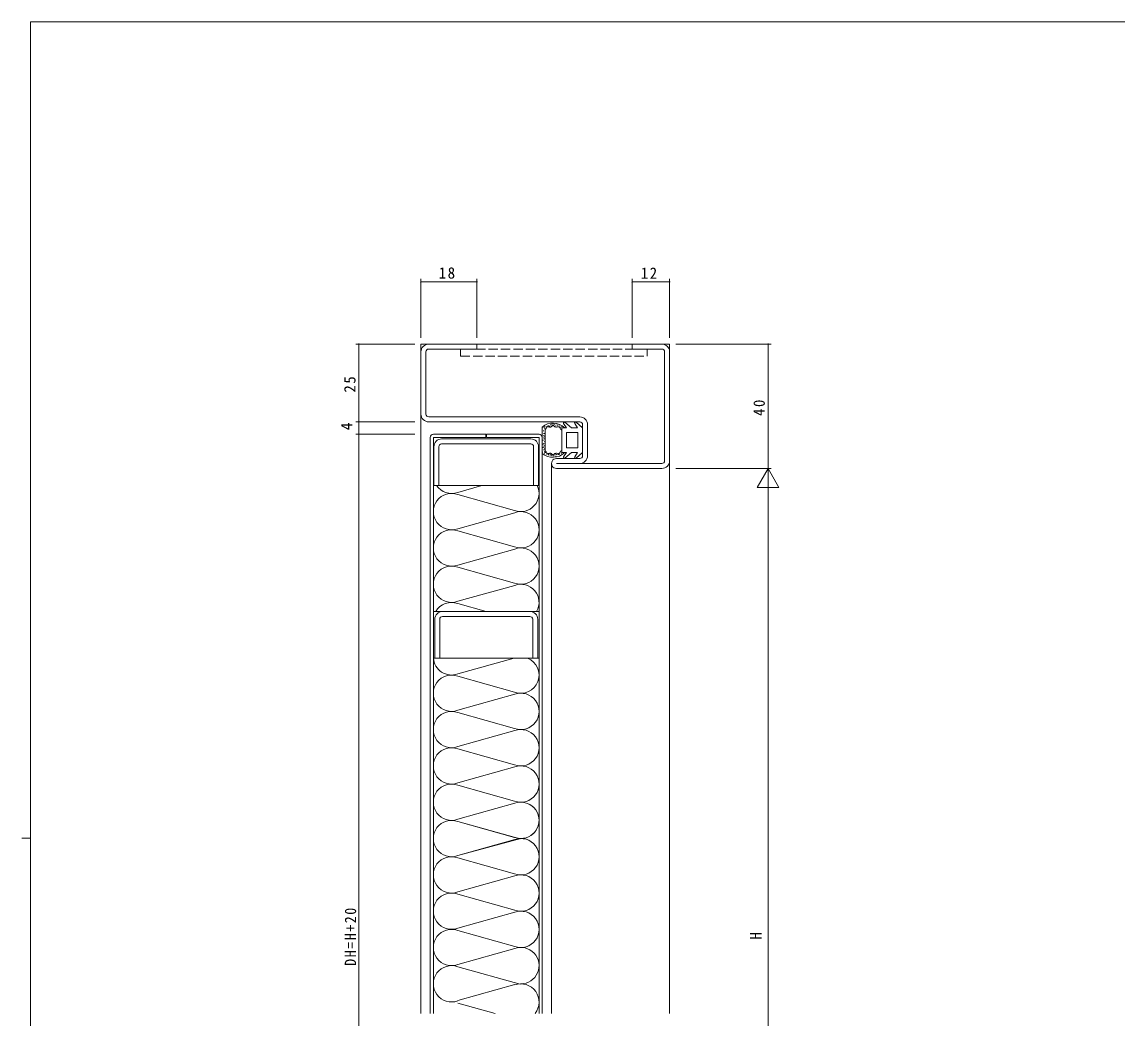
# Model space of a CAD drawing. Units: millimetres on the paper. Extents: x -420 to 373, y -297 to 267.
# Drawn here: x -420.5 to -68.2, y -56 to 264.4 of the extents above; entities that cross this region are included whole.
import ezdxf
from ezdxf.enums import TextEntityAlignment as Align

# ---------------------------------------------------------------- set-up
doc = ezdxf.new("R2010")
doc.units = ezdxf.units.MM
doc.linetypes.add('DASHED3', pattern=[4, 3, -1])
for name, color, linetype, lineweight in [('0-1_USER1', 7, 'Continuous', 9), ('0-3_YKK_11', 7, 'Continuous', 9), ('0-4_YKK_12', 2, 'Continuous', 9), ('0-5_YSS_K', 4, 'Continuous', 9), ('0-7_YKK_D', 6, 'Continuous', 9)]:
    doc.layers.add(name, color=color, linetype=linetype, lineweight=lineweight)
doc.styles.add('ＭＳ ゴシック', font='')
doc.styles.get('ＭＳ ゴシック').set_extended_font_data('MS Gothic')

msp = doc.modelspace()

# ---------------------------------------------------------------- linework, layer by layer
at = {"layer": '0-1_USER1'}
for p, q in [((-417.7, -260.6), (-417.7, 264.4)), ((352.3, 264.4), (-417.7, 264.4)), ((-420.5, 1.9), (-417.7, 1.9))]:
    msp.add_line(p, q, dxfattribs=at)
at = {"layer": '0-3_YKK_11'}
for p, q in [((-289.617, 160.784), (-274.117, 160.784)), ((-274.117, 159.184), (-289.617, 159.184)), ((-274.117, 160.784), (-274.117, 159.184)), ((-224.118, 159.184), (-224.118, 160.784)), ((-224.118, 160.784), (-214.618, 160.784)), ((-214.617, 159.184), (-224.118, 159.184)), ((-292.117, 138.284), (-292.117, 158.284)), ((-290.517, 158.284), (-290.517, 138.284)), ((-213.718, 123.284), (-213.717, 158.284)), ((-212.117, 158.284), (-212.117, 123.284)), ((-289.617, 137.384), (-241.017, 137.384)), ((-241.017, 135.784), (-289.617, 135.784)), ((-240.117, 124.884), (-240.117, 134.884)), ((-238.517, 134.884), (-238.517, 124.884)), ((-287.967, 115.284), (-287.967, 127.784)), ((-286.367, 127.784), (-286.367, 115.284)), ((-285.467, 130.284), (-256.767, 130.284)), ((-256.767, 128.684), (-285.467, 128.684)), ((-255.867, 115.284), (-255.867, 127.784)), ((-254.267, 127.784), (-254.267, 115.284)), ((-248.517, 123.984), (-241.017, 123.984)), ((-248.517, 122.384), (-214.617, 122.384)), ((-214.618, 120.784), (-248.517, 120.784)), ((-286.367, 115.284), (-287.967, 115.284)), ((-254.267, 115.284), (-255.867, 115.284)), ((-285.167, 74.792), (-257.067, 74.792)), ((-287.667, 59.792), (-287.667, 72.292)), ((-286.067, 72.292), (-286.067, 59.792)), ((-257.067, 73.192), (-285.167, 73.192)), ((-256.167, 59.792), (-256.167, 72.292)), ((-254.567, 72.292), (-254.567, 59.792)), ((-286.067, 59.792), (-287.667, 59.792)), ((-254.567, 59.792), (-256.167, 59.792))]:
    msp.add_line(p, q, dxfattribs=at)
for centre, radius, start, end in [((-289.617, 158.284), 2.5, 89.99997, 180.00002), ((-289.617, 158.284), 0.9, 89.99997, 180.00002), ((-214.618, 158.284), 2.5, 359.99998, 89.99997), ((-214.617, 158.284), 0.9, 359.99998, 89.99997), ((-289.617, 138.284), 2.5, 179.99966, 270), ((-289.617, 138.284), 0.9, 180.00002, 270), ((-241.017, 134.884), 2.5, 359.99998, 89.99997), ((-241.017, 134.884), 0.9, 359.99998, 89.99997), ((-285.467, 127.784), 2.5, 90, 179.99998), ((-285.467, 127.784), 0.9, 90, 179.99998), ((-256.767, 127.784), 2.5, 0, 89.99998), ((-256.767, 127.784), 0.9, 0, 89.99998), ((-248.517, 122.384), 1.6, 89.99945, 270), ((-241.017, 124.884), 0.9, 270.00098, 359.99998), ((-241.017, 124.884), 2.5, 270, 359.99998), ((-214.618, 123.284), 2.5, 270, 359.99998), ((-214.617, 123.284), 0.9, 270, 359.99998), ((-285.167, 72.292), 2.5, 89.99998, 179.99995), ((-257.067, 72.292), 2.5, 359.99989, 90), ((-285.167, 72.292), 0.9, 89.99997, 179.99995), ((-257.067, 72.292), 0.9, 359.99994, 89.99998)]:
    msp.add_arc(centre, radius, start, end, dxfattribs=at)
at = {"layer": '0-4_YKK_12'}
for p, q in [((-292.117, 160.784), (-212.117, 160.784)), ((-292.117, 160.78), (-292.117, -54.462)), ((-212.117, 160.784), (-212.117, -54.462)), ((-250.117, 122.384), (-250.117, -54.462))]:
    msp.add_line(p, q, dxfattribs=at)
at = {"layer": '0-5_YSS_K', "linetype": 'DASHED3'}
for p, q in [((-279.367, 159.184), (-279.367, 156.884)), ((-219.367, 159.184), (-279.367, 159.184)), ((-219.367, 156.884), (-219.367, 159.184)), ((-279.367, 156.884), (-219.367, 156.884))]:
    msp.add_line(p, q, dxfattribs=at)
at = {"layer": '0-5_YSS_K'}
for p, q in [((-253.117, 134.127), (-253.117, 125.641)), ((-252.821, 133.918), (-252.821, 134.118)), ((-252.32, 133.798), (-252.32, 133.998)), ((-252.213, 134.216), (-252.213, 134.416)), ((-251.736, 134.085), (-251.736, 134.285)), ((-251.571, 134.088), (-251.699, 133.87)), ((-251.499, 134.171), (-251.571, 134.088)), ((-251.459, 134.203), (-251.499, 134.171)), ((-251.416, 134.226), (-251.459, 134.203)), ((-251.37, 134.241), (-251.416, 134.226)), ((-251.32, 134.247), (-251.37, 134.241)), ((-251.211, 134.241), (-251.32, 134.247)), ((-251.093, 134.215), (-251.211, 134.241)), ((-251.199, 134.49), (-251.199, 134.69)), ((-250.969, 134.178), (-251.093, 134.215)), ((-250.71, 134.109), (-250.969, 134.178)), ((-250.817, 134.276), (-250.817, 134.476)), ((-250.581, 134.093), (-250.71, 134.109)), ((-250.456, 134.101), (-250.581, 134.093)), ((-250.483, 134.693), (-250.483, 134.893)), ((-250.337, 134.14), (-250.456, 134.101)), ((-250.224, 134.203), (-250.337, 134.14)), ((-250.012, 134.365), (-250.224, 134.203)), ((-250.066, 134.717), (-250.066, 134.917)), ((-249.812, 134.516), (-250.012, 134.365)), ((-249.923, 135.015), (-249.923, 135.215)), ((-249.714, 134.565), (-249.812, 134.516)), ((-249.666, 134.579), (-249.714, 134.565)), ((-249.617, 134.584), (-249.666, 134.579)), ((-249.569, 134.58), (-249.617, 134.584)), ((-249.52, 134.567), (-249.569, 134.58)), ((-249.422, 134.521), (-249.52, 134.567)), ((-249.322, 134.453), (-249.422, 134.521)), ((-249.386, 135.051), (-249.386, 135.251)), ((-249.22, 134.373), (-249.322, 134.453)), ((-249.243, 134.848), (-249.243, 135.048)), ((-249.007, 134.21), (-249.22, 134.373)), ((-248.895, 134.145), (-249.007, 134.21)), ((-248.779, 134.101), (-248.895, 134.145)), ((-248.657, 134.087), (-248.779, 134.101)), ((-248.742, 134.443), (-248.742, 134.643)), ((-248.532, 134.096), (-248.657, 134.087)), ((-248.634, 135.003), (-248.634, 135.203)), ((-248.28, 134.154), (-248.532, 134.096)), ((-248.037, 134.218), (-248.28, 134.154)), ((-248.221, 134.646), (-248.221, 134.846)), ((-247.924, 134.233), (-248.037, 134.218)), ((-247.87, 134.233), (-247.924, 134.233)), ((-247.819, 134.226), (-247.87, 134.233)), ((-247.77, 134.213), (-247.819, 134.226)), ((-247.723, 134.193), (-247.77, 134.213)), ((-247.636, 134.135), (-247.723, 134.193)), ((-247.658, 134.587), (-247.658, 134.787)), ((-247.557, 134.055), (-247.636, 134.135)), ((-247.484, 133.957), (-247.557, 134.055)), ((-247.351, 133.723), (-247.484, 133.957)), ((-247.482, 134.106), (-247.482, 134.306)), ((-247.153, 133.813), (-247.153, 134.013)), ((-246.778, 134.165), (-246.778, 134.365)), ((-245.337, 133.884), (-246.238, 135.232)), ((-243.717, 133.884), (-245.796, 135.628)), ((-241.737, 133.884), (-242.638, 135.232)), ((-240.117, 133.884), (-242.196, 135.628)), ((-289.117, 130.784), (-289.117, -54.462)), ((-271.217, 131.784), (-288.117, 131.784)), ((-288.117, 130.784), (-271.217, 130.784)), ((-288.117, 130.784), (-288.117, -54.462)), ((-271.217, 130.784), (-271.217, 131.784)), ((-271.017, 130.784), (-271.017, 131.784)), ((-271.017, 131.784), (-254.117, 131.784)), ((-254.117, 130.784), (-271.017, 130.784)), ((-254.117, 130.784), (-254.117, -54.462)), ((-253.117, 130.784), (-253.117, -54.462)), ((-253.084, 133.488), (-253.084, 133.688)), ((-252.727, 130.484), (-252.727, 130.684)), ((-252.709, 132.808), (-252.709, 133.008)), ((-252.638, 131.896), (-252.638, 132.096)), ((-252.584, 131.306), (-252.584, 131.506)), ((-252.441, 130.877), (-252.441, 131.077)), ((-252.423, 133.612), (-252.423, 133.812)), ((-252.387, 130.198), (-252.387, 130.398)), ((-252.244, 131.968), (-252.244, 132.168)), ((-252.006, 133.459), (-252.117, 133.403)), ((-252.117, 126.365), (-252.117, 133.403)), ((-251.958, 133.495), (-252.006, 133.459)), ((-251.974, 133.679), (-251.974, 133.879)), ((-251.913, 133.538), (-251.958, 133.495)), ((-251.833, 133.638), (-251.913, 133.538)), ((-251.699, 133.87), (-251.833, 133.638)), ((-247.228, 133.459), (-247.351, 133.723)), ((-241.617, 132.384), (-245.317, 132.384)), ((-245.317, 127.384), (-245.317, 132.384)), ((-241.737, 133.884), (-243.717, 133.884)), ((-241.617, 127.384), (-241.617, 132.384)), ((-240.117, 133.884), (-240.117, 125.884)), ((-252.816, 127.41), (-252.816, 127.61)), ((-252.798, 129.751), (-252.798, 129.951)), ((-252.763, 128.482), (-252.763, 128.682)), ((-252.62, 128.751), (-252.62, 128.951)), ((-252.62, 126.677), (-252.62, 126.877)), ((-252.548, 127.678), (-252.548, 127.878)), ((-252.53, 128.125), (-252.53, 128.325)), ((-252.387, 129.412), (-252.387, 129.612)), ((-252.334, 126.963), (-252.334, 127.163)), ((-246.817, 125.884), (-246.817, 129.884)), ((-241.617, 127.384), (-245.317, 127.384)), ((-252.964, 125.902), (-252.964, 126.102)), ((-252.416, 125.997), (-252.416, 126.197)), ((-252.332, 125.651), (-252.332, 125.851)), ((-252.117, 126.365), (-252.006, 126.309)), ((-252.034, 125.842), (-252.034, 126.042)), ((-252.006, 126.309), (-251.958, 126.273)), ((-251.958, 126.273), (-251.913, 126.23)), ((-251.913, 126.23), (-251.833, 126.13)), ((-251.833, 126.13), (-251.699, 125.899)), ((-251.699, 125.899), (-251.571, 125.68)), ((-251.593, 125.317), (-251.593, 125.517)), ((-251.571, 125.68), (-251.499, 125.597)), ((-251.499, 125.597), (-251.459, 125.565)), ((-251.459, 125.565), (-251.416, 125.542)), ((-251.416, 125.542), (-251.37, 125.527)), ((-251.37, 125.527), (-251.32, 125.521)), ((-251.32, 125.521), (-251.211, 125.527)), ((-251.211, 125.527), (-251.094, 125.553)), ((-251.127, 125.377), (-251.127, 125.577)), ((-251.116, 125.102), (-251.116, 125.302)), ((-251.094, 125.553), (-250.969, 125.59)), ((-250.969, 125.59), (-250.71, 125.66)), ((-250.889, 125.341), (-250.889, 125.541)), ((-250.71, 125.66), (-250.581, 125.675)), ((-250.581, 125.675), (-250.456, 125.667)), ((-250.519, 124.935), (-250.519, 125.135)), ((-250.456, 125.667), (-250.337, 125.628)), ((-250.388, 125.21), (-250.388, 125.41)), ((-250.337, 125.628), (-250.224, 125.565)), ((-250.224, 125.565), (-250.012, 125.403)), ((-250.125, 124.804), (-250.125, 125.004)), ((-250.012, 125.403), (-249.812, 125.252)), ((-249.935, 125.007), (-249.935, 125.207)), ((-249.812, 125.252), (-249.714, 125.203)), ((-249.714, 125.203), (-249.666, 125.189)), ((-249.666, 125.189), (-249.617, 125.184)), ((-249.617, 125.184), (-249.569, 125.188)), ((-249.569, 125.188), (-249.52, 125.201)), ((-249.52, 125.201), (-249.422, 125.247)), ((-249.422, 125.247), (-249.322, 125.315)), ((-249.362, 124.792), (-249.362, 124.992)), ((-249.338, 124.971), (-249.338, 125.171)), ((-249.322, 125.315), (-249.22, 125.395)), ((-249.22, 125.395), (-249.007, 125.558)), ((-249.007, 125.558), (-248.895, 125.624)), ((-248.895, 125.624), (-248.779, 125.667)), ((-248.813, 125.365), (-248.813, 125.565)), ((-248.779, 125.667), (-248.657, 125.681)), ((-248.73, 124.601), (-248.73, 124.801)), ((-248.657, 125.681), (-248.532, 125.672)), ((-248.646, 125.138), (-248.646, 125.338)), ((-248.532, 125.672), (-248.28, 125.614)), ((-248.314, 125.133), (-248.314, 125.333)), ((-248.28, 125.614), (-248.037, 125.55)), ((-248.037, 125.55), (-247.924, 125.535)), ((-247.924, 125.535), (-247.87, 125.535)), ((-247.892, 125.18), (-247.892, 125.38)), ((-247.87, 125.535), (-247.819, 125.542)), ((-247.819, 125.542), (-247.77, 125.555)), ((-247.77, 125.555), (-247.723, 125.575)), ((-247.723, 125.575), (-247.636, 125.633)), ((-247.636, 125.633), (-247.557, 125.713)), ((-247.557, 125.713), (-247.484, 125.811)), ((-247.505, 125.239), (-247.505, 125.439)), ((-247.484, 125.811), (-247.351, 126.045)), ((-247.351, 126.045), (-247.228, 126.309)), ((-246.883, 125.567), (-246.883, 125.767)), ((-245.337, 125.884), (-246.817, 125.884)), ((-245.337, 125.884), (-246.238, 124.536)), ((-243.717, 125.884), (-245.796, 124.14)), ((-241.737, 125.884), (-243.717, 125.884)), ((-241.737, 125.884), (-242.638, 124.536)), ((-240.117, 125.884), (-242.196, 124.14)), ((-288.117, 115.284), (-254.117, 115.284)), ((-272.549, 115.284), (-280.301, 113.111)), ((-261.977, 107.276), (-280.275, 112.403)), ((-261.968, 106.569), (-280.3, 101.429)), ((-261.977, 95.594), (-280.274, 100.721)), ((-261.968, 94.887), (-280.3, 89.747)), ((-261.976, 83.912), (-280.274, 89.04)), ((-261.967, 83.205), (-280.299, 78.065)), ((-288.117, 74.792), (-254.117, 74.792)), ((-271.117, 74.792), (-280.273, 77.358)), ((-288.117, 59.792), (-254.117, 59.792)), ((-262.141, 59.792), (-280.298, 54.702)), ((-261.974, 48.867), (-280.272, 53.994)), ((-261.965, 48.16), (-280.297, 43.02)), ((-261.974, 37.185), (-280.271, 42.312)), ((-261.965, 36.478), (-280.297, 31.338)), ((-261.973, 25.503), (-280.27, 30.63)), ((-261.964, 24.796), (-280.296, 19.656)), ((-261.972, 13.822), (-280.27, 18.949)), ((-261.964, 13.114), (-280.295, 7.974)), ((-261.972, 2.14), (-280.269, 7.267)), ((-260.22, 1.716), (-280.269, 7.267)), ((-259.966, 1.785), (-280.295, -3.708)), ((-261.963, 1.432), (-280.295, -3.708)), ((-261.971, -9.542), (-280.269, -4.415)), ((-261.962, -10.249), (-280.294, -15.389)), ((-261.97, -21.224), (-280.268, -16.097)), ((-261.962, -21.931), (-280.294, -27.071)), ((-261.97, -32.906), (-280.267, -27.779)), ((-261.961, -33.613), (-280.293, -38.753)), ((-260.218, -45.011), (-280.267, -39.46)), ((-261.964, -45.204), (-280.296, -50.344)), ((-268.276, -54.462), (-280.266, -51.142))]:
    msp.add_line(p, q, dxfattribs=at)
msp.add_lwpolyline([(-245.337, 133.884), (-246.817, 133.884), (-246.817, 129.884)], dxfattribs=at)
for centre, radius, start, end in [((-249.617, 129.884), 5.5, 46.65823, 129.51962), ((-245.989, 135.398), 0.3, 49.99756, 213.78885), ((-242.389, 135.398), 0.3, 49.99756, 213.78885), ((-288.117, 130.784), 1, 90, 180), ((-254.117, 130.784), 1, 0, 90), ((-249.617, 129.884), 4.3, 49.3705, 56.24989), ((-249.617, 129.884), 5.5, 230.48035, 313.34175), ((-249.617, 129.884), 4.3, 303.74989, 310.62927), ((-245.989, 124.37), 0.3, 146.21114, 310.00243), ((-242.389, 124.37), 0.3, 146.21114, 310.00243), ((-282.289, 106.921), 5.841, 69.82428, 289.90799), ((-282.29, 118.602), 5.841, 214.62103, 289.90799), ((-259.971, 112.762), 5.841, 249.91553, 25.58223), ((-259.971, 101.08), 5.841, 249.91553, 109.99924), ((-282.289, 95.239), 5.841, 69.82428, 289.90799), ((-259.97, 89.398), 5.841, 249.91553, 109.99924), ((-282.288, 83.557), 5.841, 69.82428, 289.90799), ((-259.97, 77.716), 5.841, 329.959, 109.99924), ((-282.287, 71.875), 5.841, 69.82428, 150.0378), ((-282.287, 60.193), 5.841, 183.9369, 289.90799), ((-259.968, 54.353), 5.841, 249.91553, 68.63744), ((-282.286, 48.512), 5.841, 69.82428, 289.90799), ((-259.968, 42.671), 5.841, 249.91553, 109.99924), ((-282.286, 36.83), 5.841, 69.82428, 289.90799), ((-259.967, 30.989), 5.841, 249.91553, 109.99924), ((-282.285, 25.148), 5.841, 69.82428, 289.90799), ((-259.966, 19.307), 5.841, 249.91553, 109.99924), ((-282.284, 13.466), 5.841, 69.82428, 289.90799), ((-259.966, 7.625), 5.841, 249.91553, 68.63744), ((-259.966, 7.625), 5.841, 269.99998, 109.99924), ((-282.284, 1.784), 5.841, 69.82428, 289.90799), ((-282.284, 1.784), 5.841, 69.82428, 289.90799), ((-259.965, -4.056), 5.841, 249.91553, 109.99924), ((-282.283, -9.898), 5.841, 69.82428, 289.90799), ((-259.965, -15.738), 5.841, 249.91553, 109.99924), ((-282.283, -21.579), 5.841, 69.82428, 289.90799), ((-259.964, -27.42), 5.841, 249.91553, 109.99924), ((-282.282, -33.261), 5.841, 69.82428, 289.90799), ((-259.963, -39.102), 5.841, 269.99998, 109.99924), ((-282.281, -44.943), 5.841, 69.82428, 289.90799), ((-259.963, -50.784), 5.841, 320.9695, 109.99924)]:
    msp.add_arc(centre, radius, start, end, dxfattribs=at)
at = {"layer": '0-7_YKK_D'}
for p, q in [((-292.117, 162.784), (-292.117, 181.784)), ((-292.117, 180.784), (-274.117, 180.784)), ((-274.117, 162.784), (-274.117, 181.784)), ((-224.118, 162.784), (-224.118, 181.784)), ((-224.118, 180.784), (-212.117, 180.784)), ((-212.117, 162.784), (-212.117, 181.784)), ((-294.117, 160.784), (-313.117, 160.784)), ((-312.117, 160.784), (-312.117, 135.784)), ((-210.118, 160.784), (-179.452, 160.784)), ((-180.452, 160.784), (-180.452, 120.784)), ((-294.117, 135.784), (-313.117, 135.784)), ((-294.117, 135.784), (-313.117, 135.784)), ((-312.117, 135.784), (-312.117, 131.784)), ((-294.117, 131.784), (-313.117, 131.784)), ((-294.117, 131.784), (-313.117, 131.784)), ((-312.117, 131.784), (-312.117, -188.216)), ((-210.118, 120.784), (-179.452, 120.784)), ((-210.118, 120.784), (-179.452, 120.784)), ((-180.452, 120.784), (-183.952, 114.722)), ((-180.452, 120.784), (-180.452, 108.66)), ((-180.452, 120.784), (-176.952, 114.722)), ((-183.952, 114.722), (-176.952, 114.722)), ((-180.452, 113.784), (-180.452, -172.216))]:
    msp.add_line(p, q, dxfattribs=at)
for centre, start, end in [((-292.117, 180.784), 0, 180), ((-292.117, 180.784), 180, 0), ((-274.117, 180.784), 0, 180), ((-274.117, 180.784), 180, 0), ((-224.118, 180.784), 0, 180), ((-224.118, 180.784), 180, 0), ((-212.117, 180.784), 0, 180), ((-212.117, 180.784), 180, 0), ((-312.117, 160.784), 90, 270), ((-312.117, 160.784), 270, 90), ((-180.452, 160.784), 90, 270), ((-180.452, 160.784), 270, 90), ((-312.117, 135.784), 90, 270), ((-312.117, 135.784), 90, 270), ((-312.117, 135.784), 270, 90), ((-312.117, 135.784), 270, 90), ((-312.117, 131.784), 90, 270), ((-312.117, 131.784), 90, 270), ((-312.117, 131.784), 270, 90), ((-312.117, 131.784), 270, 90)]:
    msp.add_arc(centre, 0.106, start, end, dxfattribs=at)

# ---------------------------------------------------------------- texts
at = {"layer": '0-7_YKK_D', "color": 3, "style": 'ＭＳ ゴシック'}
for s, p in [('4', (-313.117, 133.087)), ('H', (-181.452, -30.763))]:
    msp.add_text(s, height=3.666, rotation=90, dxfattribs=at).set_placement(p, align=Align.BOTTOM_LEFT)
at = {"layer": '0-7_YKK_D', "color": 3, "char_height": 3.666, "attachment_point": 7, "style": 'ＭＳ ゴシック'}
for s, insert in [('\\T1.21;\\W0.95;18', (-286.382, 181.784)), ('\\T1.21;\\W0.95;12', (-221.37, 181.784))]:
    msp.add_mtext(s, dxfattribs=dict(at, insert=insert))
at = {"layer": '0-7_YKK_D', "color": 3, "char_height": 3.666, "attachment_point": 7, "rotation": 90, "style": 'ＭＳ ゴシック'}
for s, insert in [('\\T1.21;\\W0.95;25', (-313.117, 145.202)), ('\\T1.21;\\W0.95;40', (-181.452, 137.69)), ('\\T1.22;\\W0.9;DH=H+20', (-312.917, -39.156))]:
    msp.add_mtext(s, dxfattribs=dict(at, insert=insert))

doc.saveas('drawing.dxf')
